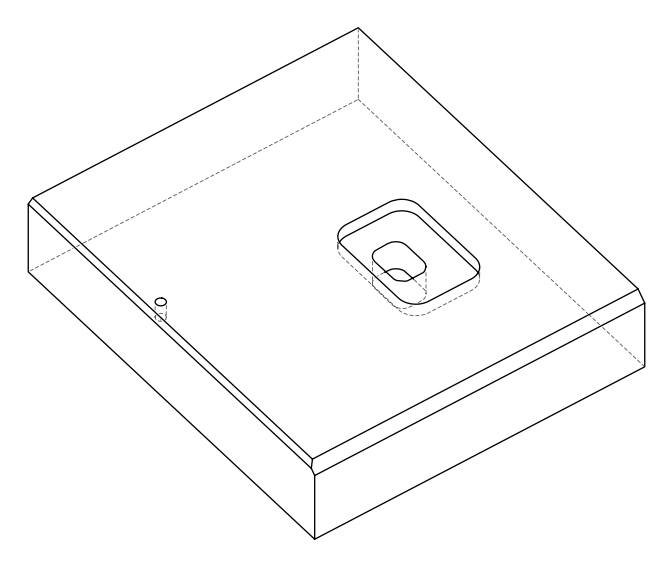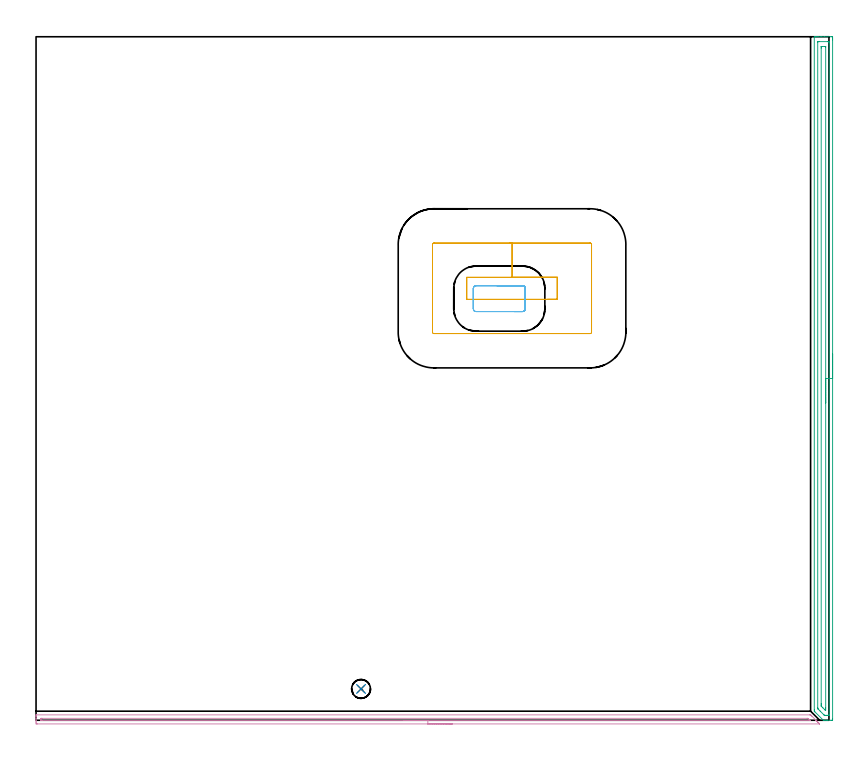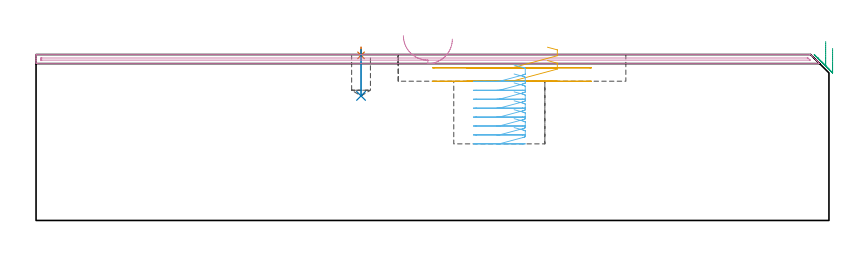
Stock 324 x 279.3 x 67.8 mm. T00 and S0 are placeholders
(PLAN: 6 operations, 4 tool changes, 15.6 min)
(1 SPOT_DRILL | STEP1POCKET | NXT0321_9005460120000 | 0.03 min | 1 mm3)
(2 DRILL_BLIND_HOLE_INTO_CENTER | STEP1POCKET | UGT0301_196 | 0.08 min | 711 mm3)
(3 AREA_MILL | FG_CHAMFER_SURFACE | UGT0205_001 | 6.89 min | 7863 mm3)
(4 AREA_MILL_1 | FG_CHAMFER_SURFACE_1 | UGT0205_001 | 5.25 min | 2177 mm3)
(5 MILL_RECTANGULAR_POCKET | POCKET_RECTANGULAR_STRAIGHT | UGT0201_006 | Follow Part, ap 7, ae 75% | 1.51 min | 63909 mm3)
(6 MILL_RECTANGULAR_POCKET_1 | POCKET_RECTANGULAR_STRAIGHT_1 | UGT0201_008 | Follow Part, ap 4, ae 75% | 1.84 min | 23519 mm3)
(TOOL NXT0321_9005460120000 | NC Spot Drill, 142deg, 12mm, Carbide, Uncoated | D12 PA142 FL30 Z2)
(TOOL UGT0301_196 | Twist Drill 7.7 mm | D7.7 PA118 FL73 Z2)
(TOOL UGT0205_001 | Chamfer Mill 20 x 3 x 45 deg. | D20 FL50 Z2)
(TOOL UGT0201_006 | End Mill 28 mm | D28 FL25 Z2)
(TOOL UGT0201_008 | End Mill 16 mm | D16 FL32 Z4)
(OP 1 SPOT_DRILL)
G17 G21 G94 G90
T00 M6
G54
G17 G0 G90 X132.8 Y12.8 S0 M3
G43 Z77.8 H0
G94 G81 G98 Z67.469 F250. R70.8
G80
M5
M2
(OP 2 DRILL_BLIND_HOLE_INTO_CENTER)
G17 G21 G94 G90
T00 M6
G54
G17 G0 G90 X132.8 Y12.8 S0 M3
G43 Z77.8 H0
G94 G81 G98 Z50.9 F250. R69.8
G80
M5
M2
(OP 3 AREA_MILL)
G17 G21 G94 G90
T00 M6
G54
G17 G0 G90 X325.5 Y149.65 S1061 M3
G43 Z77.8 H0
Z70.3
G94 G1 Y149.612 Z69.428 F250.
Y149.498 Z68.564
Y149.309 Z67.712
Y149.047 Z66.88
Y148.713 Z66.074
Y148.31 Z65.3
Y147.842 Z64.564
Y147.31 Z63.872
Y146.721 Z63.229
Y146.078 Z62.64
Y145.386 Z62.108
Y144.65 Z61.64
Y143.876 Z61.237
Y143.07 Z60.903
Y142.238 Z60.641
Y141.386 Z60.452
Y140.522 Z60.338
Y139.65 Z60.3
X325.499 Y0.628 Z60.301
X325.493 Y0.012 Z60.302
X325.491 Y0.007 Z60.305
X324.878 Y0. Z60.917
X323.451 Z62.345
X323.09 Z62.705
X322.369 Z63.431
X321.75 Z64.05
X321.706 Y0.001 Z64.093
X321.697 Y0.002 Z64.102
X318.251 Y3.449 Z67.549
X318.018 Y3.686 Z67.782
X318.007 Y3.7 Z67.793
X318. Y4.204 Z67.8
Y279.119
X318.003 Y279.29 Z67.788
X318.071 Y279.3 Z67.721
X318.503 Z67.297
X318.794 Z67.006
X319.516 Z66.279
X320.771 Z65.026
X322.197 Z63.599
X324.878 Y279.299 Z60.919
X325.492 Y279.293 Z60.305
X325.495 Y279.29 Z60.303
X325.499 Y278.672 Z60.301
X325.5 Y278.05 Z60.3
Y139.65
X324.086 Z61.714
X324.085 Y2.314 Z61.715
X324.084 Y2.212 Z61.716
X324.079 Y2.018 Z61.721
X323.984 Y2.01 Z61.816
X323.505 Y2.001 Z62.295
X323.09 Y2. Z62.71
X322.611 Y2.002 Z63.189
X322.197 Y2.01 Z63.603
X322.141 Y2.02 Z63.659
X322.083 Y2.073 Z63.717
X321.966 Y2.185 Z63.834
X320.41 Y3.74 Z65.39
X319.516 Y4.634 Z66.284
X319.458 Y4.693 Z66.342
X319.431 Y4.724 Z66.369
X319.421 Y4.74 Z66.379
X319.418 Y4.793 Z66.382
X319.415 Y4.996 Z66.385
X319.414 Y5.098 Z66.386
X319.415 Y276.986 Z66.385
X319.416 Y277.088 Z66.384
X319.421 Y277.282 Z66.379
X319.516 Y277.29 Z66.284
X319.995 Y277.299 Z65.805
X323.569 Y277.3 Z62.231
X323.984 Y277.298 Z61.816
X324.043 Y277.295 Z61.757
X324.073 Y277.291 Z61.727
X324.079 Y277.189 Z61.721
X324.085 Y276.986 Z61.715
X324.086 Y276.884 Z61.714
Y276.783
Y139.65
X322.672 Z63.128
X322.671 Y5.098 Z63.129
X322.669 Y4.626 Z63.131
X322.664 Y4.204 Z63.136
X322.654 Y4.012 Z63.146
X322.581 Y4.03 Z63.219
X322.399 Y4.204 Z63.401
X322.197 Y4.403 Z63.603
X321.501 Y5.098 Z64.299
X321.303 Y5.297 Z64.497
X320.958 Y5.648 Z64.842
X320.873 Y5.738 Z64.927
X320.835 Y5.781 Z64.965
X320.834 Y5.834 Z64.966
X320.831 Y5.992 Z64.969
X320.829 Y6.466 Z64.971
X320.828 Y6.886 Z64.972
X320.829 Y274.677 Z64.971
X320.83 Y275.096 Z64.97
X320.833 Y275.215 Z64.967
X320.835 Y275.271 Z64.965
X320.842 Y275.29 Z64.958
X320.896 Y275.293 Z64.904
X321.101 Y275.299 Z64.699
X322.4 Z63.4
X322.536 Y275.296 Z63.264
X322.644 Y275.291 Z63.156
X322.666 Y275.287 Z63.134
X322.668 Y275.28 Z63.132
X322.67 Y275.254 Z63.13
X322.671 Y275.096 Z63.129
X322.672 Y139.65 Z63.128
Y138.778 Z63.166
Y137.914 Z63.28
Y137.062 Z63.469
Y136.23 Z63.732
Y135.424 Z64.065
Y134.65 Z64.468
Y133.914 Z64.937
Y133.222 Z65.468
Y132.579 Z66.057
Y131.99 Z66.701
Y131.458 Z67.393
Y130.99 Z68.128
Y130.587 Z68.902
Y130.253 Z69.708
Y129.991 Z70.54
Y129.802 Z71.392
Y129.688 Z72.257
Y129.65 Z73.128
G0 Z77.8
M5
M2
(OP 4 AREA_MILL_1)
G17 G21 G94 G90
T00 M6
G54
G17 G0 G90 X170.1 Y-1.5 S1061 M3
G43 Z77.8 H0
Z74.1
G94 G1 X170.062 Z73.228 F250.
X169.948 Z72.363
X169.759 Z71.512
X169.497 Z70.68
X169.163 Z69.874
X168.76 Z69.1
X168.292 Z68.364
X167.761 Z67.672
X167.171 Z67.029
X166.528 Z66.44
X165.836 Z65.908
X165.1 Z65.44
X164.326 Z65.037
X163.52 Z64.703
X162.688 Z64.441
X161.837 Z64.252
X160.972 Z64.138
X160.1 Z64.1
X0.619
X0.101 Y-1.494 Z64.102
X0.008 Y-1.491 Z64.105
X0. Y-0.98 Z64.615
Y-0.436 Z65.161
Y-0.093 Z65.503
Y0.451 Z66.047
Y0.793 Z66.388
Y1.478 Z67.078
Y1.798 Z67.397
X0.008 Y2.171 Z67.763
X0.01 Y2.197 Z67.788
X0.173 Y2.2 Z67.8
X316.011
X316.487 Y2.209 Z67.786
X316.566 Y2.136 Z67.733
X316.578 Y2.123 Z67.721
X316.9 Y1.801 Z67.399
X317.022 Y1.68 Z67.276
X318.5 Y0.202 Z65.798
X318.605 Y0.095 Z65.695
X318.687 Y0.013 Z65.613
X318.795 Y-0.093 Z65.503
X318.898 Y-0.198 Z65.402
X318.985 Y-0.285 Z65.315
X319.091 Y-0.389 Z65.207
X319.191 Y-0.491 Z65.109
X319.283 Y-0.583 Z65.017
X319.386 Y-0.684 Z64.912
X319.484 Y-0.784 Z64.815
X319.581 Y-0.88 Z64.719
X319.682 Y-0.98 Z64.616
X320.123 Y-1.423 Z64.176
X320.176 Y-1.479 Z64.12
X320.183 Y-1.495 Z64.104
X320.176 Y-1.5 Z64.1
X160.1
Y-0.086 Z65.514
X2.406
X2.184 Y-0.085 Z65.515
X2.076 Y-0.082 Z65.518
X2.025 Y-0.079 Z65.521
X2.01 Y-0.076 Z65.524
X2.008 Y-0.058 Z65.542
X2.004 Y0.052 Z65.652
X2.001 Y0.309 Z65.909
X2.005 Y0.678 Z66.278
X2.009 Y0.752 Z66.352
X2.013 Y0.78 Z66.38
X2.019 Y0.781 Z66.381
X2.073 Y0.784 Z66.384
X2.183 Y0.785 Z66.385
X2.404 Y0.786 Z66.386
X315.121
X315.34 Y0.781 Z66.381
X315.446 Y0.779 Z66.379
X315.552 Y0.686 Z66.286
X315.727 Y0.517 Z66.117
X316.007 Y0.242 Z65.842
X316.207 Y0.038 Z65.638
X316.267 Y-0.028 Z65.572
X316.31 Y-0.079 Z65.521
X316.22 Y-0.081 Z65.519
X316. Y-0.086 Z65.514
X160.1
X159.229 Z65.552
X158.364 Z65.666
X157.512 Z65.855
X156.68 Z66.117
X155.874 Z66.451
X155.1 Z66.854
X154.364 Z67.323
X153.672 Z67.854
X153.029 Z68.443
X152.44 Z69.086
X151.909 Z69.778
X151.44 Z70.514
X151.037 Z71.288
X150.703 Z72.094
X150.441 Z72.926
X150.252 Z73.778
X150.138 Z74.643
X150.1 Z75.514
G0 Z77.8
M5
M2
(OP 5 MILL_RECTANGULAR_POCKET)
G17 G21 G94 G90
T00 M6
G54
G17 G0 G90 X208.964 Y172. S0 M3
G43 Z77.8 H0
Z70.8
G94 G1 X213. Z69.719 F250.
Y181. Z67.307
X194.5 Z62.35
X176. F500.
Y172.
X213.
Y181.
X194.5
Y195.
X162.6
G3 X162. Y194.4 R0.6
G1 Y158.6
G3 X162.6 Y158. R0.6
G1 X226.4
G3 X227. Y158.6 R0.6
G1 Y194.4
G3 X226.4 Y195. R0.6
G1 X194.5
X193.5
G0 X208.964 Y172. Z65.35
G1 X213. Z64.269 F250.
Y181. Z61.857
X194.5 Z56.9
X176. F500.
Y172.
X213.
Y181.
X194.5
Y195.
X162.6
G3 X162. Y194.4 R0.6
G1 Y158.6
G3 X162.6 Y158. R0.6
G1 X226.4
G3 X227. Y158.6 R0.6
G1 Y194.4
G3 X226.4 Y195. R0.6
G1 X194.5
X193.5
G0 Z77.8
M5
M2
(OP 6 MILL_RECTANGULAR_POCKET_1)
G17 G21 G94 G90
T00 M6
G54
G17 G0 G90 X195.346 Y167. S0 M3
G43 Z77.8 H0
Z63.5
G94 G1 X198.905 Z62.546 F250.
X199.153 Y167.053 Z62.478
X199.383 Y167.161 Z62.41
X199.581 Y167.319 Z62.342
X199.739 Y167.517 Z62.274
X199.847 Y167.747 Z62.206
X199.9 Y167.995 Z62.138
Y176.605 Z59.831
X199.847 Y176.853 Z59.763
X199.739 Y177.083 Z59.695
X199.581 Y177.281 Z59.628
X199.383 Y177.439 Z59.56
X199.153 Y177.547 Z59.492
X198.905 Y177.6 Z59.424
X198.8 Z59.395
X189.3 Z56.85
X179.8 F500.
G3 X178.7 Y176.5 R1.1
G1 Y168.1
G3 X179.8 Y167. R1.1
G1 X198.8
G3 X199.9 Y168.1 R1.1
G1 Y176.5
G3 X198.8 Y177.6 R1.1
G1 X189.3
X188.3
G0 X195.346 Y167. Z59.85
G1 X198.905 Z58.896 F250.
X199.153 Y167.053 Z58.828
X199.383 Y167.161 Z58.76
X199.581 Y167.319 Z58.692
X199.739 Y167.517 Z58.624
X199.847 Y167.747 Z58.556
X199.9 Y167.995 Z58.488
Y176.605 Z56.181
X199.847 Y176.853 Z56.113
X199.739 Y177.083 Z56.045
X199.581 Y177.281 Z55.978
X199.383 Y177.439 Z55.91
X199.153 Y177.547 Z55.842
X198.905 Y177.6 Z55.774
X198.8 Z55.745
X189.3 Z53.2
X179.8 F500.
G3 X178.7 Y176.5 R1.1
G1 Y168.1
G3 X179.8 Y167. R1.1
G1 X198.8
G3 X199.9 Y168.1 R1.1
G1 Y176.5
G3 X198.8 Y177.6 R1.1
G1 X189.3
X188.3
G0 X195.346 Y167. Z56.2
G1 X198.905 Z55.246 F250.
X199.153 Y167.053 Z55.178
X199.383 Y167.161 Z55.11
X199.581 Y167.319 Z55.042
X199.739 Y167.517 Z54.974
X199.847 Y167.747 Z54.906
X199.9 Y167.995 Z54.838
Y176.605 Z52.531
X199.847 Y176.853 Z52.463
X199.739 Y177.083 Z52.395
X199.581 Y177.281 Z52.328
X199.383 Y177.439 Z52.26
X199.153 Y177.547 Z52.192
X198.905 Y177.6 Z52.124
X198.8 Z52.095
X189.3 Z49.55
X179.8 F500.
G3 X178.7 Y176.5 R1.1
G1 Y168.1
G3 X179.8 Y167. R1.1
G1 X198.8
G3 X199.9 Y168.1 R1.1
G1 Y176.5
G3 X198.8 Y177.6 R1.1
G1 X189.3
X188.3
G0 X195.346 Y167. Z52.55
G1 X198.905 Z51.596 F250.
X199.153 Y167.053 Z51.528
X199.383 Y167.161 Z51.46
X199.581 Y167.319 Z51.392
X199.739 Y167.517 Z51.324
X199.847 Y167.747 Z51.256
X199.9 Y167.995 Z51.188
Y176.605 Z48.881
X199.847 Y176.853 Z48.813
X199.739 Y177.083 Z48.746
X199.581 Y177.281 Z48.678
X199.383 Y177.439 Z48.61
X199.153 Y177.547 Z48.542
X198.905 Y177.6 Z48.474
X198.8 Z48.445
X189.3 Z45.9
X179.8 F500.
G3 X178.7 Y176.5 R1.1
G1 Y168.1
G3 X179.8 Y167. R1.1
G1 X198.8
G3 X199.9 Y168.1 R1.1
G1 Y176.5
G3 X198.8 Y177.6 R1.1
G1 X189.3
X188.3
G0 X195.346 Y167. Z48.9
G1 X198.905 Z47.946 F250.
X199.153 Y167.053 Z47.878
X199.383 Y167.161 Z47.81
X199.581 Y167.319 Z47.742
X199.739 Y167.517 Z47.674
X199.847 Y167.747 Z47.606
X199.9 Y167.995 Z47.538
Y176.605 Z45.231
X199.847 Y176.853 Z45.163
X199.739 Y177.083 Z45.096
X199.581 Y177.281 Z45.028
X199.383 Y177.439 Z44.96
X199.153 Y177.547 Z44.892
X198.905 Y177.6 Z44.824
X198.8 Z44.795
X189.3 Z42.25
X179.8 F500.
G3 X178.7 Y176.5 R1.1
G1 Y168.1
G3 X179.8 Y167. R1.1
G1 X198.8
G3 X199.9 Y168.1 R1.1
G1 Y176.5
G3 X198.8 Y177.6 R1.1
G1 X189.3
X188.3
G0 X195.346 Y167. Z45.25
G1 X198.905 Z44.296 F250.
X199.153 Y167.053 Z44.228
X199.383 Y167.161 Z44.16
X199.581 Y167.319 Z44.092
X199.739 Y167.517 Z44.024
X199.847 Y167.747 Z43.956
X199.9 Y167.995 Z43.889
Y176.605 Z41.581
X199.847 Y176.853 Z41.513
X199.739 Y177.083 Z41.446
X199.581 Y177.281 Z41.378
X199.383 Y177.439 Z41.31
X199.153 Y177.547 Z41.242
X198.905 Y177.6 Z41.174
X198.8 Z41.145
X189.3 Z38.6
X179.8 F500.
G3 X178.7 Y176.5 R1.1
G1 Y168.1
G3 X179.8 Y167. R1.1
G1 X198.8
G3 X199.9 Y168.1 R1.1
G1 Y176.5
G3 X198.8 Y177.6 R1.1
G1 X189.3
X188.3
G0 X195.346 Y167. Z41.6
G1 X198.905 Z40.646 F250.
X199.153 Y167.053 Z40.578
X199.383 Y167.161 Z40.51
X199.581 Y167.319 Z40.442
X199.739 Y167.517 Z40.374
X199.847 Y167.747 Z40.306
X199.9 Y167.995 Z40.239
Y176.605 Z37.931
X199.847 Y176.853 Z37.864
X199.739 Y177.083 Z37.796
X199.581 Y177.281 Z37.728
X199.383 Y177.439 Z37.66
X199.153 Y177.547 Z37.592
X198.905 Y177.6 Z37.524
X198.8 Z37.496
X189.3 Z34.95
X179.8 F500.
G3 X178.7 Y176.5 R1.1
G1 Y168.1
G3 X179.8 Y167. R1.1
G1 X198.8
G3 X199.9 Y168.1 R1.1
G1 Y176.5
G3 X198.8 Y177.6 R1.1
G1 X189.3
X188.3
G0 X195.346 Y167. Z37.95
G1 X198.905 Z36.996 F250.
X199.153 Y167.053 Z36.928
X199.383 Y167.161 Z36.86
X199.581 Y167.319 Z36.792
X199.739 Y167.517 Z36.724
X199.847 Y167.747 Z36.656
X199.9 Y167.995 Z36.589
Y176.605 Z34.281
X199.847 Y176.853 Z34.214
X199.739 Y177.083 Z34.146
X199.581 Y177.281 Z34.078
X199.383 Y177.439 Z34.01
X199.153 Y177.547 Z33.942
X198.905 Y177.6 Z33.874
X198.8 Z33.846
X189.3 Z31.3
X179.8 F500.
G3 X178.7 Y176.5 R1.1
G1 Y168.1
G3 X179.8 Y167. R1.1
G1 X198.8
G3 X199.9 Y168.1 R1.1
G1 Y176.5
G3 X198.8 Y177.6 R1.1
G1 X189.3
X188.3
G0 Z77.8
M5
M2
